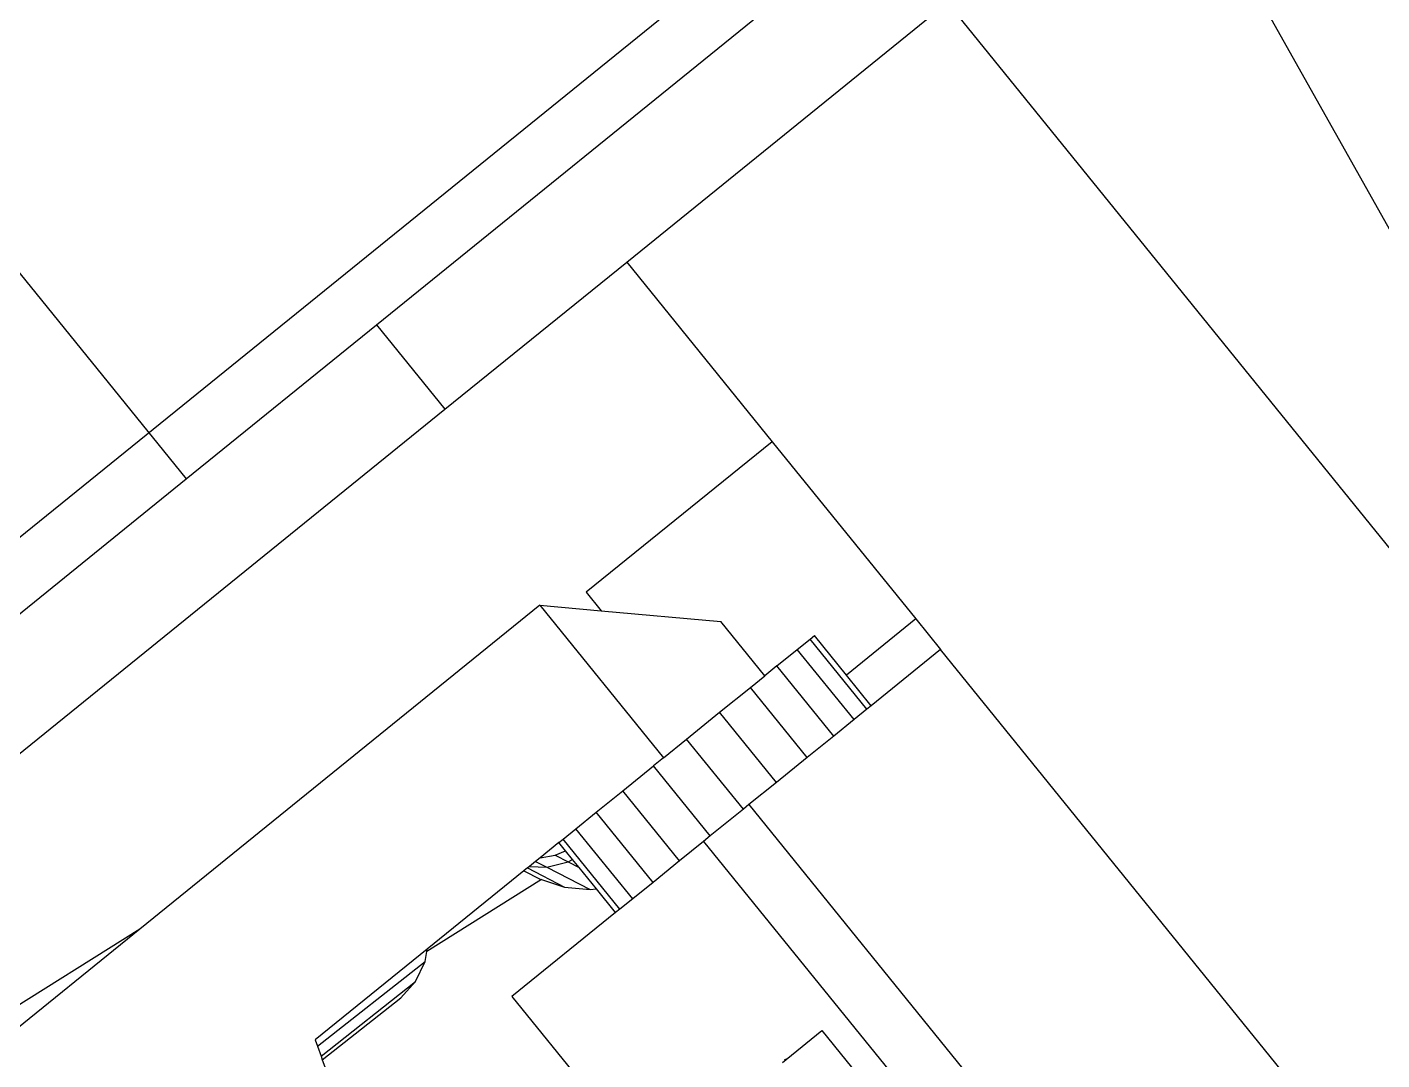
# Model space of a CAD drawing. Header units: inches. Extents: x -625442 to 34963, y -27993 to 66986.
# Drawn here: x -336501.71 to -336488.37, y 27921.55 to 27931.73 of the extents above; entities that cross this region are included whole.
import ezdxf

# ---------------------------------------------------------------- set-up
doc = ezdxf.new("R2010")
doc.units = ezdxf.units.IN
doc.header["$LTSCALE"] = 0.5
doc.header["$MEASUREMENT"] = 0
doc.layers.add('P-FURNITURE', color=201, linetype='Continuous')

# ---------------------------------------------------------------- blocks, each defined once
blk = doc.blocks.new('John Deere pl')
for p, q in [((6.5725, 2.74669), (6.5725, 1.70157)), ((6.73437, 2.55103), (6.73437, 1.89724)), ((6.83112, 1.89724), (6.83112, 2.55103)), ((6.85402, 1.89724), (6.85402, 2.55103)), ((6.86467, 1.98418), (6.86467, 2.10599)), ((6.8827, 1.98418), (6.86467, 1.98418)), ((6.88464, 1.98418), (6.87817, 1.98418)), ((6.8827, 1.98405), (6.88343, 1.98386)), ((6.51069, 1.97918), (6.47385, 1.76315)), ((6.95077, 1.89724), (6.95077, 1.96271)), ((6.73437, 1.89724), (6.76945, 1.89724)), ((6.73437, 1.88183), (6.73437, 1.89724)), ((6.76945, 1.89724), (6.76945, 1.88183)), ((6.76945, 1.89724), (6.77164, 1.89724)), ((6.77164, 1.89724), (6.77164, 1.86184)), ((6.77164, 1.89724), (6.77809, 1.89724)), ((6.77809, 1.89724), (6.77809, 1.86184)), ((6.77809, 1.89724), (6.78834, 1.89724)), ((6.78834, 1.89724), (6.78834, 1.86184)), ((6.78834, 1.89724), (6.8017, 1.89724)), ((6.8017, 1.89724), (6.8017, 1.86184)), ((6.8017, 1.89724), (6.81725, 1.89724)), ((6.81725, 1.89724), (6.81725, 1.86184)), ((6.81725, 1.89724), (6.83112, 1.89724)), ((6.83112, 1.89724), (6.83395, 1.89724)), ((6.83395, 1.89724), (6.83395, 1.86184)), ((6.83395, 1.89724), (6.85064, 1.89724)), ((6.85064, 1.89724), (6.85064, 1.86184)), ((6.85064, 1.89724), (6.85402, 1.89724)), ((6.85402, 1.89724), (6.8662, 1.89724)), ((6.8662, 1.89724), (6.8662, 1.86184)), ((6.8662, 1.89724), (6.87956, 1.89724)), ((6.87956, 1.89724), (6.87956, 1.86184)), ((6.87956, 1.89724), (6.88981, 1.89724)), ((6.88981, 1.89724), (6.88981, 1.86184)), ((6.88981, 1.89724), (6.89625, 1.89724)), ((6.89625, 1.89724), (6.89625, 1.86184)), ((6.89625, 1.89724), (6.89845, 1.89724)), ((6.89845, 1.89724), (6.89845, 1.88523)), ((6.89845, 1.89724), (6.95077, 1.89724)), ((6.73437, 1.88183), (6.76945, 1.88183)), ((6.73437, 1.7923), (6.73437, 1.88183)), ((6.76945, 1.88183), (6.76945, 1.86184)), ((6.90047, 1.88395), (6.89845, 1.88523)), ((6.89845, 1.88523), (6.89845, 1.87445)), ((6.90773, 1.87679), (6.90047, 1.88395)), ((6.90822, 1.86635), (6.90047, 1.88395)), ((6.91288, 1.86883), (6.90773, 1.87679)), ((6.91431, 1.86184), (6.90773, 1.87679)), ((6.90037, 1.87008), (6.89845, 1.87445)), ((6.89845, 1.87445), (6.89845, 1.87037)), ((7.02422, 1.86969), (7.02523, 1.87252)), ((6.90037, 1.87008), (6.89845, 1.87037)), ((6.89845, 1.87037), (6.89845, 1.86604)), ((6.90271, 1.86478), (6.89845, 1.86604)), ((6.89845, 1.86604), (6.89845, 1.86184)), ((6.90822, 1.86635), (6.90037, 1.87008)), ((6.90271, 1.86478), (6.90037, 1.87008)), ((6.91331, 1.86184), (6.90822, 1.86635)), ((6.9102, 1.86184), (6.90822, 1.86635)), ((6.91288, 1.86883), (6.96566, 1.86246)), ((6.91317, 1.86837), (6.91288, 1.86883)), ((6.91605, 1.86184), (6.91317, 1.86837)), ((6.97649, 1.86887), (6.96862, 1.86508)), ((6.98493, 1.87018), (6.97649, 1.86887)), ((7.02372, 1.86828), (6.97649, 1.86887)), ((7.02422, 1.86969), (6.98493, 1.87018)), ((7.02234, 1.86442), (7.02372, 1.86828)), ((7.02372, 1.86828), (7.02422, 1.86969)), ((6.77164, 1.86184), (6.76945, 1.86184)), ((6.77809, 1.86184), (6.77164, 1.86184)), ((6.78834, 1.86184), (6.77809, 1.86184)), ((6.78834, 1.86184), (6.79452, 1.86184)), ((6.79452, 1.86184), (6.79452, 1.83445)), ((6.8017, 1.86184), (6.79452, 1.86184)), ((6.81725, 1.86184), (6.8017, 1.86184)), ((6.83395, 1.86184), (6.81725, 1.86184)), ((6.84557, 1.86184), (6.83395, 1.86184)), ((6.84557, 1.7848), (6.84557, 1.86184)), ((6.84557, 1.86184), (6.85064, 1.86184)), ((6.8662, 1.86184), (6.85064, 1.86184)), ((6.87956, 1.86184), (6.8662, 1.86184)), ((6.88981, 1.86184), (6.87956, 1.86184)), ((6.89625, 1.86184), (6.88981, 1.86184)), ((6.89845, 1.86184), (6.89625, 1.86184)), ((6.89845, 1.86184), (6.90793, 1.86184)), ((6.90793, 1.86184), (6.90271, 1.86478)), ((6.90793, 1.86184), (6.9102, 1.86184)), ((6.9102, 1.86184), (6.91331, 1.86184)), ((6.91331, 1.86184), (6.91431, 1.86184)), ((6.91431, 1.86184), (6.91605, 1.86184)), ((6.91605, 1.86184), (6.96496, 1.86184)), ((6.96566, 1.86246), (6.96496, 1.86184)), ((6.96496, 1.86184), (7.02142, 1.86184)), ((6.96862, 1.86508), (6.96566, 1.86246)), ((7.02234, 1.86442), (6.96862, 1.86508)), ((7.02142, 1.86184), (7.02234, 1.86442)), ((6.82829, 1.80161), (6.79452, 1.83445)), ((6.82829, 1.7923), (6.82829, 1.80161)), ((6.84557, 1.7848), (6.82829, 1.80161)), ((6.73437, 1.7923), (6.82829, 1.7923)), ((6.73437, 1.70157), (6.73437, 1.7923)), ((6.84557, 1.7848), (7.04763, 1.7848)), ((7.04763, 1.7848), (7.12359, 1.77564)), ((7.04763, 1.7848), (7.12489, 1.7848)), ((6.73437, 1.70157), (6.5725, 1.70157)), ((6.82615, 1.70157), (6.73437, 1.70157)), ((6.82615, 1.65893), (6.82615, 1.70157)), ((7.1849, 1.70157), (6.82615, 1.70157)), ((6.82615, 1.65893), (6.5725, 1.65893)), ((6.9223, 1.65893), (6.82615, 1.65893)), ((7.1849, 1.65893), (6.9223, 1.65893)), ((6.9223, 1.43279), (6.9223, 1.65893))]:
    blk.add_line(p, q)

msp = doc.modelspace()

# ---------------------------------------------------------------- linework, layer by layer
at = {"layer": 'DEFPOINTS'}
msp.add_line((-339065.43942, 25850.62558), (-335407.79377, 28812.62354), dxfattribs=at)

# ---------------------------------------------------------------- block references
at = {"layer": 'P-FURNITURE', "xscale": 25.10658779755309, "yscale": 25.10658779755309, "zscale": 25.10658779755309, "rotation": 219.0008979420502}
msp.add_blockref('John Deere pl', (-336391.29413, 28069.01563), dxfattribs=at)

doc.saveas('drawing.dxf')
